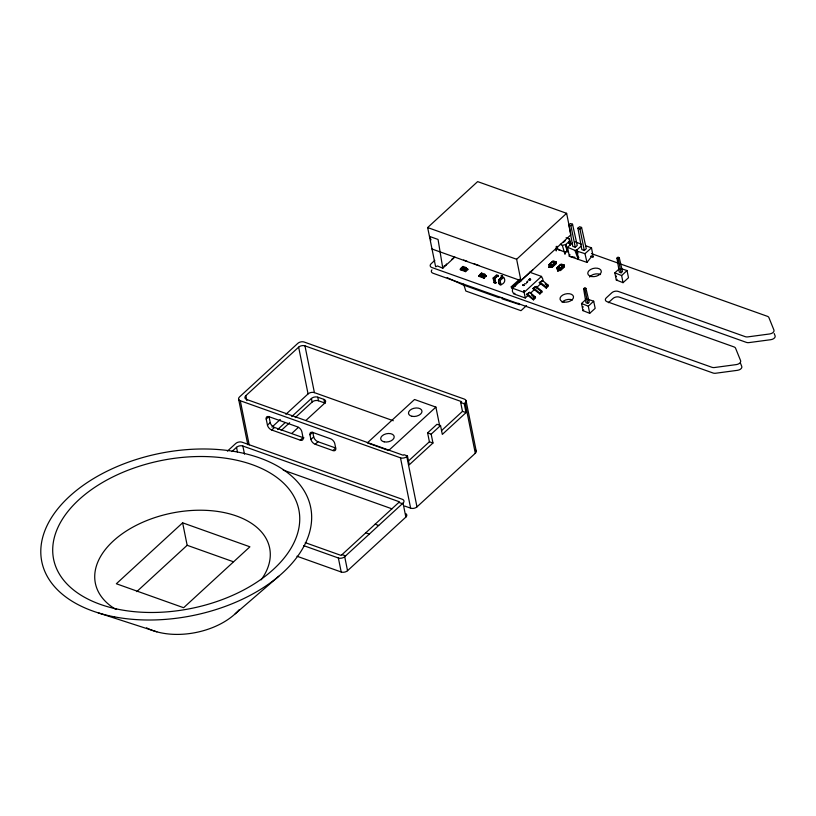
<?xml version="1.0" encoding="UTF-8"?>
<svg xmlns="http://www.w3.org/2000/svg" width="816" height="816" viewBox="0 0 816 816"><rect width="100%" height="100%" fill="white"/><g stroke="black" fill="none" stroke-linecap="round" stroke-linejoin="round"><path stroke-width="1.22" d="M526.646 282.632L526.677 282.744M527.401 281.938L527.085 281.479L527.422 282.05M556.257 246.34L556.216 250.961L556.4 249.013L557.614 248.656L558.317 249.574L565.447 252.226L567.232 251.787L565.784 244.525L569.466 241.108L569.395 238.935L566.1 237.762M526.83 282.428L526.84 282.734M527.575 281.734L527.585 282.05M549.586 264.088L552.35 261.457L555.217 262.548L552.422 265.016L549.586 264.088L552.35 261.457L555.217 262.548M557.746 267.291L560.51 264.659L563.366 265.751L560.572 268.219L557.746 267.291L560.51 264.659L563.366 265.751M616.192 276.226L616.111 276.767L616.151 276.155M542.701 281.061L542.854 279.174L541.487 276.41L529.931 272.299L512.57 288.252L512.377 291.292L513.692 293.862L525.259 297.983L528.003 295.463M530.298 279.113L530.145 278.899M466.262 270.453L467.823 269.678L467.69 269.015L466.099 269.821L465.701 271.626L460.346 269.719L462.325 267.107M484.796 277.063L486.356 276.287L486.224 275.624L484.633 276.42L484.235 278.225L478.88 276.318L478.747 275.655L480.328 274.849M498.709 280.072C496.842 288.64 508.327 283.213 503.625 277.328L501.646 277.134L498.709 280.072L500.106 280.561L501.014 285.09L499.637 284.59L500.463 283.56M565.447 252.226L564.988 254.255L562.336 245.422L560.327 244.188M569.884 254.49L569.323 256.275L586.969 262.395L591.886 256.204L593.171 256.897L591.508 247.84L585.97 245.871M578.819 257.346L578.207 259.233L574.943 250.4L567.569 247.248L572.23 243.086M568.517 243.433L569.466 241.108L570.221 244.749M551.687 265.812L555.971 261.875L553.126 260.865L548.842 264.792L551.687 265.812L556.288 263.446L552.014 267.383L551.963 265.2L555.971 261.875L556.288 263.446L552.014 267.383L549.158 266.363L549.321 264.364M563.652 265.516L564.121 265.078L559.847 269.015L563.448 265.343L564.121 265.078L564.437 266.648L560.164 270.586L557.318 269.566L557.002 267.995L557.45 267.454L557.002 267.995L559.847 269.015L560.164 270.586L564.121 265.078L561.275 264.068L557.002 267.995M524.066 285.478L522.842 285.345L523.943 285.529M498.035 275.318L494.496 278.572L493.119 278.072L496.638 274.829L498.331 275.92M529.584 279.103L530.696 279.5L529.013 279.449L530.114 279.653L529.4 280.306L529.859 279.898M559.847 269.015L560.296 268.464M465.701 271.626L466.099 269.821M480.308 274.37L480.859 273.707L481.001 274.38M484.235 278.225L484.633 276.42M533.47 299.849L533.287 298.88L535.357 296.922L529.778 292.322L526.473 294.454L533.47 299.849L535.531 297.952L535.357 296.922M539.866 293.974L539.682 292.995L541.753 291.047L536.173 286.436L532.879 288.568L539.866 293.974L541.926 292.077L541.753 291.047M546.261 288.089L546.077 287.12L548.148 285.161L542.569 280.561L539.274 282.693L546.261 288.089L548.321 286.202L548.148 285.161M575.29 247.268L570.904 225.757L572.536 224.227L570.537 223.513L568.885 224.91L572.801 246.381L575.29 247.268L577.238 245.483L572.536 224.227M584.327 250.492L579.952 228.98L581.573 227.44L579.584 226.736L577.922 228.123L581.839 249.604L584.327 250.492L586.276 248.707L581.573 227.44M583.603 288.762L584.684 287.752L585.939 288.364L589.162 302.144L587.775 303.419L585.99 302.787L583.603 288.762L585.939 288.364M616.937 258.131L618.008 257.122L619.273 257.723L622.496 271.514L621.109 272.789L619.324 272.156L616.937 258.131L619.273 257.723M555.166 262.456L552.422 265.016L549.596 263.976M563.326 265.659L560.572 268.219L557.746 267.179M593.691 301.186L595.17 308.366L589.703 313.324L588.305 306.184L593.691 301.186L587.714 299.278M627.014 270.545L628.493 277.736L623.036 282.683L621.639 275.553L627.014 270.545L621.047 268.648M454.849 257.06L442.772 268.209L437.447 265.955L435.642 266.801L427.645 227.562L477.635 181.611L566.62 213.313L570.71 233.57M526.473 294.454L529.778 292.322M532.879 288.568L536.173 286.436M539.274 282.693L542.569 280.561M246.85 400.574L245.861 395.648L298.636 347.147A4.57 2.754 -11.4 0 1 304.97 345.862L461.591 401.656L460.693 402.482L462.478 411.346L441.507 430.634M434.816 260.355L431.113 263.762A4.519 2.723 -11.4 0 0 431.888 267.536L711.838 367.271A4.519 2.723 -11.4 0 0 714.632 367.506L736.318 364.599A4.519 2.723 -11.4 0 0 740.602 360.662L735.583 348.248A4.519 2.723 -11.4 0 0 733.992 346.912L607.094 301.706A4.631 2.795 -11.4 0 1 606.298 297.84L611.857 292.73A4.631 2.795 -11.4 0 1 618.273 291.424L745.171 336.641A4.519 2.723 -11.4 0 0 747.966 336.865L769.641 333.968A4.519 2.723 -11.4 0 0 773.925 330.031L768.917 317.618A4.519 2.723 -11.4 0 0 767.315 316.282L620.16 263.854M227.409 451.146L235.742 443.486A4.57 2.754 -11.4 0 1 242.077 442.201L402.257 499.27A4.57 2.754 -11.4 0 1 403.043 503.095L405.858 517.099L347.534 570.71A4.57 2.754 -11.4 0 1 341.2 571.996L296.973 556.237M266.21 419.026L268.984 416.466L270.229 422.617A4.57 2.581 47.4 0 0 274.513 427.462L303.032 437.621L300.257 440.171L271.728 430.012A4.57 2.581 47.4 0 1 267.454 425.167L266.21 419.026A4.57 2.581 47.4 0 1 269.045 416.711L297.575 426.88A4.57 2.581 47.4 0 1 301.859 431.725L303.093 437.866A4.57 2.581 47.4 0 1 300.257 440.171M231.897 451.564L236.528 447.311A4.57 2.754 -11.4 0 1 242.862 446.026L399.483 501.83L341.149 555.441L305.286 542.66M267.454 425.167L270.229 422.617M271.952 427.105L280.286 419.444M285.845 414.334L308.06 393.914A4.57 2.754 -11.4 0 1 314.405 392.629L393.312 420.74M271.728 430.012L274.513 427.462M277.644 429.512L285.151 422.617M291.72 416.578L311.426 398.473A4.57 2.754 -11.4 0 1 317.761 397.188L323.891 399.371A4.57 2.754 -11.4 0 1 324.676 403.196L305.908 420.434M281.183 430.501L289.629 422.739M295.259 417.568L312.14 402.043A4.57 2.754 -11.4 0 1 318.485 400.758L324.615 402.941A4.57 2.754 -11.4 0 1 325.217 403.216M182.631 522.821L116.351 583.756L183.631 607.726L249.91 546.802L182.631 522.821L187.16 545.292L136.751 591.631M461.142 268.127L462.958 266.444L466.293 267.628L466.742 268.78L464.732 270.626L461.173 269.351L461.142 268.127L464.467 269.3L464.732 270.626M464.702 268.219L464.069 269.596L463.07 269.249L463.712 267.872L464.834 268.892M464.467 269.3L466.293 267.628M465.028 271.32L467.099 269.423L467.823 269.678M291.842 433.378L298.401 427.339M479.675 274.727L481.501 273.054L484.826 274.237L485.275 275.39L483.266 277.226L479.706 275.951L479.675 274.727L483.001 275.91L483.266 277.226M483.235 274.829L482.603 276.206L481.603 275.849L482.246 274.472L483.378 275.492M309.988 434.775L312.763 432.225L313.701 436.866A4.57 2.581 47.4 0 0 317.985 441.711L335.672 448.015L332.897 450.565L315.2 444.261A4.57 2.581 47.4 0 1 310.927 439.416L309.988 434.775A4.57 2.581 47.4 0 1 312.824 432.47L330.521 438.773A4.57 2.581 47.4 0 1 334.795 443.618L335.733 448.259A4.57 2.581 47.4 0 1 332.897 450.565M483.001 275.91L484.826 274.237M483.562 277.93L485.632 276.022L486.356 276.287M310.927 439.416L313.701 436.866M315.2 444.261L317.985 441.711M431.97 249.013L520.955 280.714L516.63 259.264L566.62 213.313M500.106 280.561L503.625 277.328M519.823 280.214L519.598 279.235L511.255 286.793L511.51 287.854L519.823 280.214L521.22 280.622L519.384 282.377M529.686 272.228L531.746 271.004M520.955 280.714L570.945 234.763M563.377 242.423L565.151 240.791M524.515 283.764L526.024 283.784M525.259 297.983L524.137 292.373L541.487 276.41M574.943 250.4L576.841 250.022L580.992 246.208M530.737 292.944L534.398 289.578M536.224 287.895L540.794 283.693M564.437 266.648L560.908 269.892M526.514 305.602L520.985 310.682L465.814 291.026L463.621 284.131M435.897 407.102L388.671 450.503L367.322 442.894L414.538 399.493L435.897 407.102L439.671 425.819M408.428 461.03L429.4 441.752L427.615 432.888L436.978 424.279L440.538 425.544L442.323 434.408L466.038 412.61L464.253 403.747L465.151 402.931A4.57 2.754 -11.4 0 0 464.365 399.106L304.184 342.037A4.57 2.754 -11.4 0 0 297.85 343.322L239.527 396.933A4.57 2.754 -11.4 0 0 240.302 400.758L249.217 444.955M240.302 400.758L400.483 457.827A4.57 2.754 -11.4 0 0 406.817 456.542L407.459 455.95L403.9 454.685L403.257 455.267L246.646 399.473A4.57 2.754 -11.4 0 1 245.861 395.648M407.459 455.95L409.244 464.814L432.959 443.017L431.174 434.153L440.538 425.544M589.703 313.324L582.961 310.641L581.522 303.501L586.52 298.901M623.036 282.683L616.294 280.01L614.846 272.86L619.028 269.025M582.869 306.745L582.777 307.408L582.879 306.857M582.961 310.641L583.705 309.958M616.294 280.01L617.039 279.327M608.379 302.705L613.01 298.452A4.631 2.795 -11.4 0 1 619.426 297.146L746.324 342.363A4.519 2.723 -11.4 0 0 749.119 342.587L770.794 339.691A4.519 2.723 -11.4 0 0 775.078 335.753L774.17 333.489M303.705 545.639L338.375 557.991A4.57 2.754 -11.4 0 0 344.709 556.706L403.043 503.095M404.654 506.042L410.632 508.164A4.57 2.754 -11.4 0 0 416.976 506.879L475.3 453.268A4.57 2.754 -11.4 0 0 475.391 449.902M577.983 253.215L576.841 250.022L577.075 251.165L584.98 253.664L591.508 247.84M278.786 576.249L235.192 613.826M549.474 264.313L548.842 264.792L550.851 263.966M460.346 269.719L461.132 269.137L462.366 269.545L461.132 269.137M478.88 276.318L480.44 275.543M549.158 266.363L550.086 265.741M558.246 268.943L557.318 269.566L560.786 264.394M555.472 262.201L555.971 261.875M514.947 293.383L513.958 293.393M493.119 278.072L493.996 282.581L495.445 283.132L496.312 282.622M531.389 270.871L532.715 270.106M493.996 282.581L495.618 282.979A10.231 6.171 -11.4 0 0 496.536 282.377M515.681 285.773L512.366 287.15L511.255 286.793M527.707 294.229L533.287 298.88L533.868 298.279M562.336 245.422L565.784 244.525M523.913 285.07L523.025 285.304L524.158 285.09M533.297 298.84L532.501 298.554M527.891 280.847L528.034 280.888M502.248 297.605L498.515 297.524L462.917 284.845L447.168 277.654M574.954 257.285L569.323 256.275L567.569 247.248M590.947 256.397L593.171 256.897L590.988 256.051M466.976 268.821L467.69 269.015M485.51 275.431L486.224 275.624M511.51 287.854L512.897 288.283M156.856 631.829L98.236 612.857M460.214 269.056L465.569 270.963M478.747 275.655L484.102 277.562M591.447 253.623L617.773 262.997M555.604 248.727L556.4 249.013M427.645 227.562L516.63 259.264M529.309 279.174L530.563 279.613M463.651 260.069L467.119 261.304M474.167 263.813L478.798 265.465M465.11 268.719L467.099 269.423M462.937 268.586L463.927 268.933M481.471 275.186L482.47 275.543M502.075 298.799L519.772 304.633L518.16 303.205M460.693 402.482L464.253 403.747M462.478 411.346L466.038 412.61M427.615 432.888L431.174 434.153M429.4 441.752L432.959 443.017M398.84 502.421L402.4 503.686M283.223 470.077L392.017 508.847M375.125 524.219L378.685 525.484M365.762 532.817L369.322 534.092M342.047 554.615L345.607 555.89M187.16 545.292L233.203 561.694M512.57 288.252L524.137 292.373M575.168 241.832L581.584 244.28M614.846 272.86L621.639 275.553M581.522 303.501L588.305 306.184M558.317 249.574L560.602 250.502M541.926 292.077L535.061 286.579M577.922 228.123L579.952 228.98M568.885 224.91L570.904 225.757M540.508 282.469L546.077 287.12M534.103 288.344L539.682 292.995M545.078 283.968L546.883 285.6M531.379 294.902L534.092 297.361M529.288 279.878L529.859 279.929M431.032 239.873L429.512 236.416L438.059 239.465L442.772 268.209L442.69 265.792M740.387 362.998L741.754 366.384A4.519 2.723 -11.4 0 1 737.47 370.321L715.785 373.228A4.519 2.723 -11.4 0 1 712.99 372.994L433.041 273.248A4.519 2.723 -11.4 0 1 431.929 269.831M494.496 278.572L495.445 282.968A10.231 5.783 47.4 0 0 494.608 278.776L494.669 278.511A10.231 6.171 -11.4 0 0 497.933 275.512L498.107 275.563A10.231 5.783 47.4 0 1 498.494 276.563M584.98 253.664L586.969 262.395M565.61 244.453L567.232 251.787M618.14 258.427L621.109 272.789M584.807 289.068L587.775 303.419M481.501 273.054L481.715 274.115M462.958 266.444L463.182 267.505M482.246 274.472L482.378 275.135M463.712 267.872L463.845 268.535M466.069 400.748L476.218 451.095M465.151 402.931L475.3 453.268M406.817 456.542L416.976 506.879M400.483 457.827L410.632 508.164M323.891 399.371L324.615 402.941M317.761 397.188L318.485 400.758M304.97 345.862L314.405 392.629M344.709 556.706L347.534 570.71M311.426 398.473L312.14 402.043M298.636 347.147L308.06 393.914M338.375 557.991L341.2 571.996M238.598 399.106L247.789 444.659M242.862 446.026L244.494 454.135M236.528 447.311L237.456 451.942M557.175 246.34L557.614 248.656M570.527 244.933L569.395 238.935L570.425 244.892M576.841 250.022L578.207 259.233L577.075 251.165M502.248 276.818L502.258 277.593M115.699 609.328A88.903 53.632 -11.4 0 1 117.086 537.703A88.903 53.632 -11.4 0 1 231.724 514.457A88.903 53.632 -11.4 0 1 261.151 579.839M239.149 609.766A59.466 35.873 -11.4 0 1 146.543 627.851M303.98 437.835A4.57 2.581 47.4 0 1 303.664 437.794M405.95 513.723A4.57 2.754 -11.4 0 1 405.858 517.099M562.061 302.277A6.854 4.141 -11.4 0 1 572.434 299.951M589.611 277.022A6.854 4.141 -11.4 0 1 600.545 274.574M453.451 257.407A2.336 1.408 -11.4 0 1 451.697 259.243M446.413 263.986A2.336 1.408 -11.4 0 1 444.332 265.802M556.645 248.482A2.519 1.52 -11.4 0 1 556.145 248.605M567.018 250.92A2.519 1.52 -11.4 0 1 566.702 251.206M565.519 251.746A2.519 1.52 -11.4 0 1 565.019 251.848M500.259 283.703A10.231 6.171 -11.4 0 0 499.729 284.437L499.576 284.437A10.231 5.783 47.4 0 1 498.719 280.245L498.821 279.939A10.231 6.171 -11.4 0 1 502.044 276.971L502.217 277.022A10.231 5.783 47.4 0 0 502.217 277.889M524.392 290.833L523.903 291.292L523.77 290.608L524.392 290.833M501.126 276.022L502.493 275.839L501.126 275.992M548.801 267.373L550.178 267.209L548.811 267.311M557.491 270.912L558.868 270.728L557.491 270.912M522.832 285.172L523.219 284.794L522.852 285.161M480.236 275.92L479.675 275.737L480.899 276.155L480.236 275.92M529.717 279.847L528.89 279.562L529.727 279.878M114.607 616.896A137.159 82.742 -11.4 0 0 311.488 513.091A137.159 82.742 -11.4 0 0 102.561 473.494A137.159 82.742 -11.4 0 0 114.607 616.896M116.535 608.94A125.093 75.46 -11.4 0 0 299.727 517.405A125.093 75.46 -11.4 0 0 112.404 477.136A125.093 75.46 -11.4 0 0 116.535 608.94M384.163 441.844A6.854 4.141 -11.4 0 0 394.21 436.825A6.854 4.141 -11.4 0 0 383.938 434.622A6.854 4.141 -11.4 0 0 384.163 441.844M411.958 416.303A6.854 4.141 -11.4 0 0 421.994 411.284A6.854 4.141 -11.4 0 0 411.733 409.081A6.854 4.141 -11.4 0 0 411.958 416.303M563.907 302.073A6.854 4.141 -11.4 0 0 573.505 296.698A6.854 4.141 -11.4 0 0 562.867 294.984A6.854 4.141 -11.4 0 0 563.907 302.073M591.682 276.553A6.854 4.141 -11.4 0 0 601.28 271.167A6.854 4.141 -11.4 0 0 590.641 269.453A6.854 4.141 -11.4 0 0 591.682 276.553"/></g></svg>
